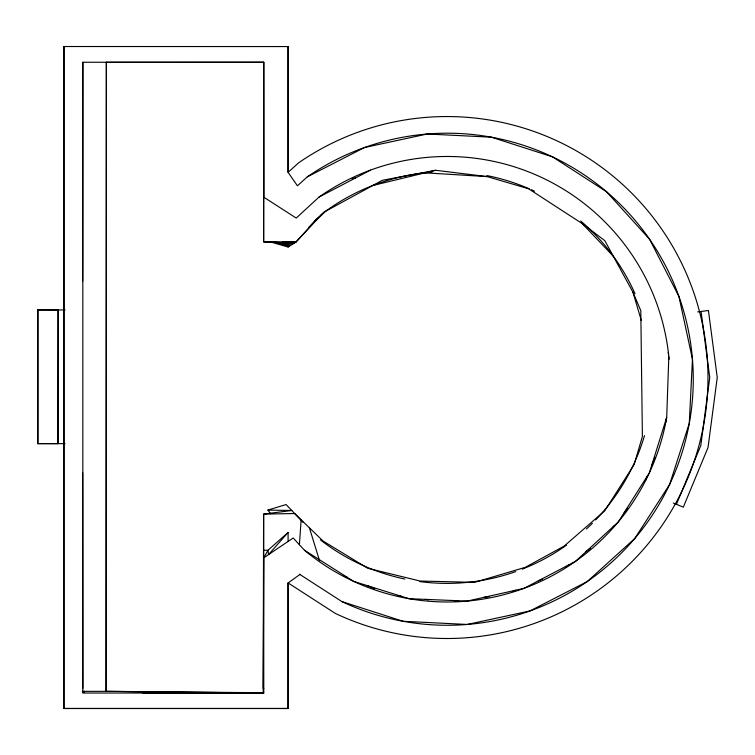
<?xml version="1.0" encoding="UTF-8"?>
<svg xmlns="http://www.w3.org/2000/svg" width="755" height="755" viewBox="0 0 755 755"><rect width="100%" height="100%" fill="white"/><g stroke="black" fill="none" stroke-linecap="round" stroke-linejoin="round"><path stroke-width="1.13" d="M37.75 443.619L37.844 309.909L58.097 309.918L57.993 443.638L37.75 443.619L65.09 443.638M37.92 443.619L37.844 309.909M58.078 443.638L58.173 309.918M82.672 280.954L82.833 62.259L263.75 62.231L263.646 241.893L296.017 241.987L317.043 218.978M270.677 513.73L267.893 510.097L291.77 510.493L263.655 514.098L263.778 693.014L106.115 691.335L106.351 62.269M299.914 574.489L288.099 582.935L335.305 613.4A260.985 260.985 0 0 0 707.114 356.322A260.985 260.985 0 0 0 298.565 162.863L288.099 172.348L288.099 46.517L288.099 172.348L297.423 185.796L307.304 176.859L364.448 147.536L427.236 134.003L491.382 137.184L552.528 156.861L606.491 191.695L649.611 239.307L678.924 296.451L692.458 359.238L689.277 423.395L669.6 484.531L634.766 538.504L587.163 581.614L530.01 610.937L467.222 624.46L403.076 621.28L341.93 601.603L299.405 574.159M142.94 691.825L142.94 693.014L263.193 692.722L263.599 514.098L294.658 513.523L322.97 540.957L367.827 568.317L420.205 581.048L474.659 582.35L525.272 567.326L564.278 546.035L604.849 510.691L634.153 464.542L642.392 436.513L640.797 310.654L632.954 292.223L604.84 240.703L582.247 223.603L528.528 188.75L487.164 176.595L435.597 170.281L382.351 180.294L323.64 212.325L296.017 241.987L288.099 247.017L270.243 241.883L290.137 245.488L281.473 242.921M82.399 691.372L106.115 691.335L106.379 62.269L263.75 62.231M263.778 688.371L263.212 688.371L263.778 557.822L293.185 537.985L304.491 550.253L353.614 581.369L409.116 598.706L467.222 601.093L523.961 588.362L575.48 561.371L618.251 521.979L649.366 472.847L666.703 417.345L668.807 356.964M299.395 544.723L301.141 519.808M665.853 422.054L666.297 418.648M645.572 480.303L647.337 476.046M651.518 465.967L655.095 457.313M676.452 504.321L700.8 445.535L709.757 377.528L701.055 311.456M263.778 557.822L267.987 550.253L288.099 532.454L288.099 541.42M612.598 527.698L613.938 525.942M624.225 512.541L627.698 508.011M318.601 217.261L314.391 221.63M288.099 532.454L268.535 554.614L267.987 550.253L263.778 550.253M316.326 219.714L310.248 226.217L321.847 214.08M288.099 247.017L289.797 245.384M308.568 227.5L325.632 211.24A205.86 205.86 0 0 1 431.992 172.206M370.497 170.111L318.988 197.093L296.224 218.063L263.75 197.168L263.627 62.278L263.637 241.893L294.356 242.968M565.41 567.486L568.874 564.834M585.918 551.754L590.457 548.272M512.56 591.524L515.731 590.212M538.211 580.897L542.439 579.142M267.893 510.097L286.088 504.538L303.151 522.441M372.81 185.494L435.597 170.281M352.16 178.765L355.454 177.991M263.174 692.722L106.125 691.335M697.658 311.909L708.426 310.494L717.25 377.528L708.039 447.479L683.313 507.162L673.281 503.009M455.02 601.188L458.464 600.735M483.53 597.431L489.221 596.686M63.939 46.517L63.901 708.483L288.08 708.483L288.099 582.935L288.099 708.483L63.901 708.483L63.901 46.517L288.099 46.565M263.778 693.014L82.824 693.014L82.833 62.259M37.995 309.909L65.109 309.927M282.776 241.94L292.789 241.977M293.393 241.968L296.017 241.987M425.037 172.838L487.164 176.595M270.243 241.893L292.704 243.959L282.304 242.44M397.753 595.761L401.094 596.205M425.131 599.366L428.585 599.819M289.401 245.932L280.19 243.686L288.75 246.47M344.186 576.093L347.375 577.415M367.053 585.569L374.678 588.721M582.247 223.603L613.287 256.171M319.488 560.512L309.39 527.792M632.954 292.223L641.316 320.507M668.232 352.406L668.515 354.68M82.672 472.79L82.824 688.371M307.304 176.859A246.045 246.045 0 0 1 692.458 359.238A246.045 246.045 0 0 1 341.93 601.603M666.703 417.345A222.763 222.763 0 0 1 304.491 550.253M318.988 197.093A222.763 222.763 0 0 1 669.09 359.238M644.506 435.578A205.86 205.86 0 0 1 595.686 519.902M592.392 523.262A205.86 205.86 0 0 1 586.437 528.972M566.467 545.176A205.86 205.86 0 0 1 522.262 569.138M515.731 571.582A205.86 205.86 0 0 1 419.818 581.586M404.906 579.047A205.86 205.86 0 0 1 320.507 539.948M486.786 175.547A205.86 205.86 0 0 1 529.264 188.816M531.388 189.75A205.86 205.86 0 0 1 534.549 191.213M580.68 220.979A205.86 205.86 0 0 1 635.002 293.657M84.428 691.353L84.409 691.957L82.824 691.825L84.428 691.353"/></g></svg>
